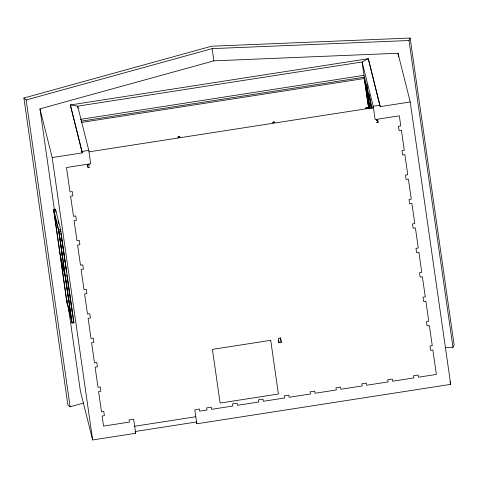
<?xml version="1.0" encoding="UTF-8"?>
<svg xmlns="http://www.w3.org/2000/svg" width="478" height="478" viewBox="0 0 478 478"><rect width="100%" height="100%" fill="white"/><g stroke="black" fill="none" stroke-linecap="round" stroke-linejoin="round"><path stroke-width="0.72" d="M178.892 137.216L178.903 137.58L179.142 137.306M273.918 122.505L273.882 122.852M366.602 108.44L366.638 108.058L366.59 108.404M445.508 347.637L452.965 347.333L409.001 40.516L410.136 38.049L211.545 46.229L23.9 98.02L67.864 404.836L70.105 406.778L83.752 403.014M452.965 347.333L454.1 344.865L410.136 38.049M273.774 122.476L273.99 122.613M23.9 98.02L26.147 99.968L212.142 48.631L409.001 40.516M54.355 209.388L39.949 108.847L213.893 60.837L397.995 53.255L410.226 101.963L450.694 384.36L196.816 423.777L196.279 421.626M80.322 119.375L364.003 75.327L372.248 108.159M81.099 121.173L364.128 77.233L368.753 108.566M81.415 122.434L364.445 78.488M410.226 101.963L380.183 106.63L368.299 58.698L70.338 104.957L82.019 151.454L88.794 150.403L90.701 163.739L66.49 167.503L69.991 191.923L72.274 191.564L72.889 195.878L70.607 196.231L73.493 216.343L75.769 215.99L76.39 220.298L74.108 220.651L76.988 240.763L79.27 240.41L79.886 244.718L77.609 245.071L80.489 265.182L82.772 264.83L83.387 269.138L81.105 269.49L83.985 289.602L86.267 289.25L86.888 293.558L84.606 293.916L87.486 314.022L89.768 313.67L90.384 317.978L88.101 318.336L90.987 338.448L93.27 338.089L93.885 342.403L91.603 342.756L94.483 362.868L96.765 362.509L97.387 366.823L95.104 367.176L97.984 387.288L100.266 386.935L100.882 391.243L98.599 391.596L101.485 411.707L103.768 411.355L104.383 415.663L102.101 416.015L103.547 426.095L129.407 422.08L129.102 419.923L133.667 419.218L135.68 433.271L92.648 439.951L80.412 391.243L68.336 306.966M380.183 106.63L368.299 58.698L362.091 61.991L373.21 106.241L379.98 105.19M39.949 108.847L52.186 157.555L82.228 152.894L82.019 151.454M88.998 151.843L373.414 107.681M55.496 209.179L53.596 209.472L66.974 302.849L72.058 323.08L73.959 322.781L60.581 229.41L55.496 209.179L55.92 212.118M53.918 210.762L55.818 210.469M60.581 229.41L58.675 229.709L53.596 209.472L60.306 255.336L64.745 273.01L58.675 229.709L72.058 323.08L65.349 277.216L60.909 259.542L66.974 302.849M60.306 255.336L62.206 255.043L62.917 257.869M69.029 301.6L68.677 300.184L66.771 300.483L71.21 318.157M71.915 322.513L73.815 322.22M279.003 342.708L281.285 342.356L280.67 338.048L278.387 338.4L279.003 342.708L278.513 340.76M134.671 426.245L195.813 416.75M135.423 431.473L196.56 421.978M449.971 381.492L450.694 384.36M280.144 337.803L281.285 342.356M88.794 150.403L77.675 106.152L70.338 104.957L82.228 152.894M135.137 431.12L135.68 433.271M58.113 221.171L58.651 223.292M60.425 230.366L60.778 231.776M54.438 214.395L58.878 232.075M62.032 252.999L62.385 254.404M66.717 274.802L73.116 317.864M68.503 298.147L69.029 300.256M72.931 318.707L73.959 322.781M397.995 53.255L398.521 56.954M373.21 106.241L375.116 119.578L399.333 115.819L400.773 125.899L398.491 126.252L399.112 130.56L401.395 130.207L404.274 150.319L401.992 150.672L402.607 154.98L404.89 154.627L407.77 174.739L405.493 175.091L406.109 179.405L408.391 179.047L411.271 199.159L408.989 199.511L409.61 203.825L411.887 203.467L414.773 223.579L412.49 223.937L413.106 228.245L415.388 227.892L418.268 247.998L415.985 248.357L416.607 252.665L418.889 252.312L421.769 272.424L419.487 272.777L420.102 277.085L422.385 276.732L425.271 296.844L422.988 297.197L423.604 301.504L425.886 301.152L428.766 321.264L426.484 321.616L427.105 325.93L429.387 325.572L432.267 345.684L429.985 346.036L430.6 350.35L432.883 349.992L436.384 374.417L418.477 377.196L418.166 375.039L413.601 375.75L413.912 377.907L392.611 381.211L392.301 379.054L387.736 379.765L388.046 381.922L366.745 385.226L366.441 383.075L361.876 383.78L362.181 385.937L340.886 389.241L340.575 387.09L336.01 387.795L336.321 389.952L315.02 393.257L314.709 391.106L310.144 391.811L310.455 393.968L289.154 397.272L288.849 395.121L284.285 395.826L284.589 397.983L263.294 401.293L262.984 399.136L258.419 399.847L258.729 401.998L237.429 405.308L237.118 403.151L232.553 403.862L232.864 406.013L211.563 409.323L211.258 407.166L206.693 407.877L206.998 410.028L199.679 411.17L199.368 409.013L194.803 409.724L196.816 423.777M371.286 108.53L369.912 98.928A22.161 0.729 81.2 0 1 369.542 96.293M371.185 108.512L369.811 98.91A22.251 0.735 81.2 0 1 369.1 93.79M369.751 107.968L368.478 99.113A22.251 0.735 81.2 0 1 366.859 84.433M369.769 108.667L367.887 95.481A24.474 0.807 81.2 0 1 366.572 84.594M369.673 108.685L367.791 95.498A24.474 0.807 81.2 0 1 366.477 84.612M364.003 75.327L362.091 61.991L77.675 106.152L77.98 108.255M364.128 77.233L368.12 105.106M368.329 106.57L368.646 108.775M212.142 48.631L213.893 60.837M52.186 157.555L92.648 439.951M60.987 233.24L64.13 255.174M64.339 256.632L66.544 271.988M60.951 233.82L61.166 235.296M61.375 236.765L61.692 238.982M61.907 240.452L62.116 241.928M62.325 243.404L62.642 245.614M62.857 247.09L63.066 248.566M63.383 250.777L63.592 252.253M63.807 253.728L64.016 255.198M64.333 257.415L64.548 258.885M64.757 260.361L64.966 261.836M65.283 264.047L65.498 265.523M65.707 266.999L65.916 268.475M67.631 280.437L67.846 281.912M68.163 284.123L68.372 285.599M68.587 287.075L68.904 289.286M69.113 290.761L69.322 292.237M69.537 293.713L69.854 295.924M70.063 297.4L70.272 298.87M70.487 300.345L70.804 302.556M71.013 304.032L71.228 305.508M71.437 306.984L71.754 309.194M71.963 310.67L72.178 312.146M58.746 230.916L62.206 255.043M65.008 274.599L68.677 300.184M26.147 99.968L70.105 406.778M178.019 137.527A0.986 0.926 -14.1 0 1 179.919 137.234M178.025 137.556A0.986 0.926 -14.1 0 1 179.925 137.264M272.848 122.804A0.986 0.926 -14.1 0 1 274.754 122.505M272.86 122.834A0.986 0.926 -14.1 0 1 274.76 122.541M365.712 108.381A0.986 0.926 -14.1 0 1 367.618 108.088M365.724 108.416A0.986 0.926 -14.1 0 1 367.624 108.118M368.484 99.149A22.161 0.729 81.2 0 1 366.925 86.661M366.847 85.592A22.161 0.729 81.2 0 1 366.871 84.528M89.195 165.167L89.099 165.185A0.675 0.633 -14.1 0 0 87.773 165.221L88.066 167.455L89.41 167.336L87.982 167.557L87.677 165.406A0.771 0.723 -14.1 0 1 88.334 164.569A0.771 0.723 -14.1 0 1 89.195 165.167M376.335 120.581L376.234 120.599A0.771 0.723 -14.1 0 1 376.897 119.763A0.771 0.723 -14.1 0 1 377.757 120.36L378.068 122.517L376.64 122.738L377.961 122.44L377.614 120.217A0.675 0.633 -14.1 0 0 376.335 120.581M270.709 340.324L212.423 349.376L220.113 403.068L278.405 394.015L270.709 340.324"/></g></svg>
